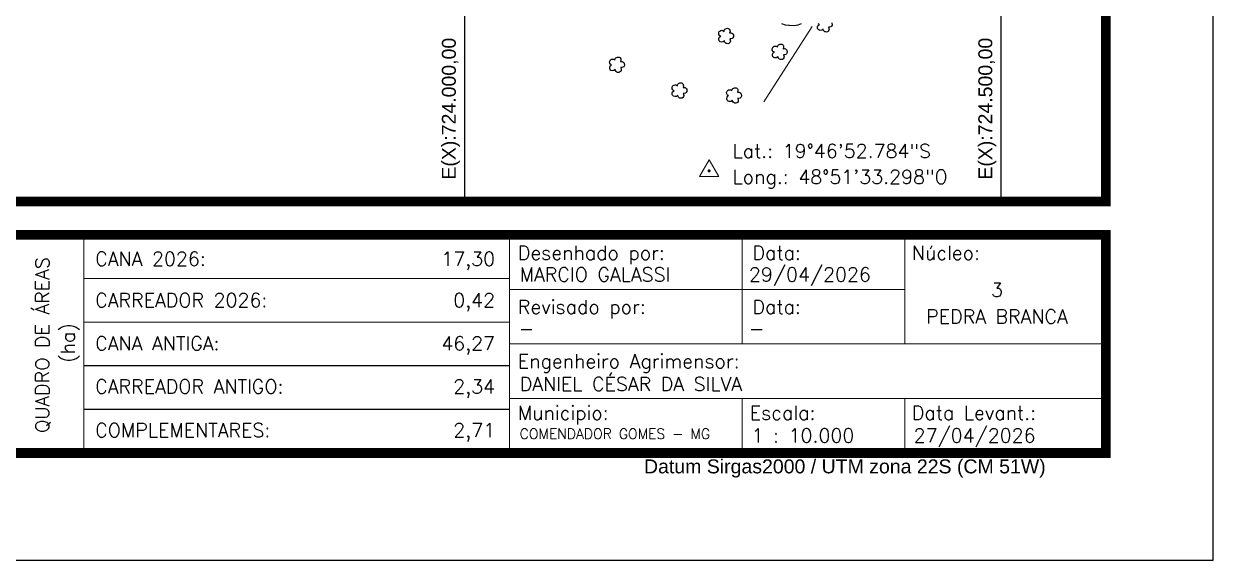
# Model space of a CAD drawing. Header units: inches. Extents: x 722598 to 724698, y 7810443 to 7813413.
# Drawn here: x 723589 to 724698, y 7810443 to 7810943 of the extents above; entities that cross this region are included whole.
import ezdxf
from ezdxf.enums import TextEntityAlignment as Align

# ---------------------------------------------------------------- set-up
doc = ezdxf.new("R2010")
doc.units = ezdxf.units.IN
doc.header["$MEASUREMENT"] = 0
doc.linetypes.add('CONTINUO', pattern=[0])
doc.linetypes.add('LIN0', pattern=[0])
for name, color, linetype in [('0114000624', 1, 'Continuous'), ('MALHA', 8, 'Continuous'), ('MARGEM', 5, 'Continuous'), ('MATO', 3, 'Continuous'), ('TEXTO', 7, 'Continuous')]:
    doc.layers.add(name, color=color, linetype=linetype)
doc.layers.add('TEXTO_DIVERSOS', color=7, linetype='Continuous', lineweight=5)
doc.styles.add('marcelo', font='arial.ttf')
doc.styles.add('Simplex', font='simplex.shx')
doc.styles.get("Standard").update_dxf_attribs({"font": 'arial.ttf'})

msp = doc.modelspace()

# ---------------------------------------------------------------- linework, layer by layer
at = {"layer": '0114000624'}
msp.add_lwpolyline([(724295.4, 7810943), (724298.9, 7810942), (724302.5, 7810941.5), (724303.1, 7810941.5), (724307.3, 7810941.4), (724311, 7810941.9), (724314.3, 7810943)], dxfattribs=at)
at = {"layer": 'MALHA', "color": 8}
for points in [[(724000, 7813312.8), (724000, 7811106), (724000, 7810777.2)], [(724500, 7811085.1), (724500, 7810777.2)]]:
    msp.add_lwpolyline(points, dxfattribs=at)
at = {"layer": 'MARGEM', "color": 174, "linetype": 'LIN0', "flags": 128}
msp.add_lwpolyline([(724697.9, 7810442.8), (724697.9, 7813412.8), (722597.9, 7813412.8), (722597.9, 7810442.8)], close=True, dxfattribs=at)
at = {"layer": 'MARGEM', "color": 174, "linetype": 'LIN0', "const_width": 9.09, "flags": 128}
for points in [[(724597.9, 7810777.2), (724597.9, 7813312.8), (722697.9, 7813312.8), (722697.9, 7810777.2)], [(722697.9, 7810746.1), (724597.9, 7810746.1), (724597.9, 7810542.8), (722697.9, 7810542.8)]]:
    msp.add_lwpolyline(points, close=True, dxfattribs=at)
at = {"layer": 'MARGEM', "color": 174, "linetype": 'LIN0', "const_width": 1.01, "flags": 128}
for points in [[(723645.3, 7810746.1), (723645.3, 7810545.3)], [(724042, 7810746.1), (724042, 7810545.3)], [(724258.9, 7810644.5), (724258.9, 7810746.1)], [(724410.6, 7810644.5), (724410.6, 7810746.1)], [(723645.3, 7810705.5), (724042, 7810705.5)], [(724042, 7810695.3), (724410.6, 7810695.3)], [(723645.3, 7810664.8), (724042, 7810664.8)], [(724042, 7810644.5), (724598.1, 7810644.5)], [(723645.3, 7810624.2), (724042, 7810624.2)], [(724042, 7810593.7), (724598, 7810593.7)], [(724258.9, 7810593.7), (724258.9, 7810543.3)], [(724410.6, 7810593.7), (724410.6, 7810543.3)], [(723645.3, 7810583.5), (724042, 7810583.5)]]:
    msp.add_lwpolyline(points, dxfattribs=at)
at = {"layer": 'MATO', "linetype": 'CONTINUO'}
for points in [[(724334.2, 7810937.9, 0), (724333, 7810936.9, 0), (724331.4, 7810936.7, 0), (724330.3, 7810937.2, 0), (724329.5, 7810937.9, 0), (724329.2, 7810938.8, 0), (724329.1, 7810940.2, 0), (724329.5, 7810941, 0), (724330, 7810941.6, 0), (724330.9, 7810942.3, 0), (724330.3, 7810942.4, 0), (724329.7, 7810942.9, 0)], [(724342.6, 7810943.9, 0), (724342.7, 7810941.7, 0), (724342.2, 7810940.7, 0), (724341.5, 7810940, 0), (724340.3, 7810939.7, 0), (724339.3, 7810939.8, 0), (724339.9, 7810937.7, 0), (724339.6, 7810936.8, 0), (724339, 7810936, 0), (724338.4, 7810935.5, 0), (724337.4, 7810935.2, 0), (724336.5, 7810935.3, 0), (724335.8, 7810935.5, 0), (724335, 7810936.3, 0), (724334.4, 7810937, 0), (724334.3, 7810938.1, 0)], [(724242.3, 7810927, 0), (724241.1, 7810926, 0), (724239.5, 7810925.8, 0), (724238.3, 7810926.2, 0), (724237.5, 7810927, 0), (724237.2, 7810927.9, 0), (724237.1, 7810929.2, 0), (724237.6, 7810930.1, 0), (724238, 7810930.7, 0), (724238.9, 7810931.3, 0), (724238.3, 7810931.5, 0), (724237.8, 7810932, 0), (724237.1, 7810933, 0), (724237, 7810934.3, 0), (724237.5, 7810935.6, 0), (724238, 7810936.1, 0), (724238.9, 7810936.7, 0), (724239.9, 7810936.8, 0), (724240.7, 7810936.7, 0), (724241.3, 7810936.4, 0), (724242, 7810935.8, 0), (724242.2, 7810936.9, 0), (724242.3, 7810937.4, 0), (724242.8, 7810938, 0), (724243.6, 7810938.3, 0), (724244.3, 7810938.6, 0), (724245.1, 7810938.7, 0), (724245.9, 7810938.6, 0), (724246.6, 7810938.3, 0), (724247, 7810937.8, 0), (724247.4, 7810937, 0), (724247.6, 7810936, 0), (724247.2, 7810934.4, 0), (724248.4, 7810934.4, 0), (724249.3, 7810934.2, 0), (724250.2, 7810933.5, 0), (724250.7, 7810933, 0), (724250.8, 7810930.7, 0), (724250.3, 7810929.7, 0), (724249.5, 7810929.1, 0), (724248.4, 7810928.8, 0), (724247.4, 7810928.9, 0), (724247.9, 7810926.8, 0), (724247.7, 7810925.9, 0), (724247.1, 7810925.1, 0), (724246.4, 7810924.5, 0), (724245.5, 7810924.3, 0), (724244.6, 7810924.4, 0), (724243.9, 7810924.6, 0), (724243.1, 7810925.3, 0), (724242.5, 7810926.1, 0), (724242.3, 7810927.1, 0)], [(724292.2, 7810912.2, 0), (724291, 7810911.2, 0), (724289.4, 7810911, 0), (724288.3, 7810911.4, 0), (724287.5, 7810912.2, 0), (724287.1, 7810913.1, 0), (724287.1, 7810914.5, 0), (724287.5, 7810915.3, 0), (724287.9, 7810915.9, 0), (724288.9, 7810916.5, 0), (724288.3, 7810916.7, 0), (724287.7, 7810917.2, 0), (724287, 7810918.3, 0), (724286.9, 7810919.5, 0), (724287.4, 7810920.8, 0), (724287.9, 7810921.3, 0), (724288.8, 7810921.9, 0), (724289.8, 7810922, 0), (724290.6, 7810921.9, 0), (724291.2, 7810921.6, 0), (724291.9, 7810921, 0), (724292.1, 7810922.2, 0), (724292.3, 7810922.6, 0), (724292.8, 7810923.3, 0), (724293.5, 7810923.5, 0), (724294.2, 7810923.9, 0), (724295.1, 7810923.9, 0), (724295.9, 7810923.8, 0), (724296.5, 7810923.5, 0), (724297, 7810923, 0), (724297.4, 7810922.2, 0), (724297.5, 7810921.3, 0), (724297.2, 7810919.6, 0), (724298.3, 7810919.7, 0), (724299.2, 7810919.4, 0), (724300.1, 7810918.7, 0), (724300.6, 7810918.2, 0), (724300.7, 7810916, 0), (724300.2, 7810915, 0), (724299.5, 7810914.3, 0), (724298.3, 7810914, 0), (724297.3, 7810914.1, 0), (724297.9, 7810912, 0), (724297.6, 7810911.1, 0), (724297, 7810910.3, 0), (724296.4, 7810909.7, 0), (724295.4, 7810909.5, 0), (724294.5, 7810909.6, 0), (724293.8, 7810909.8, 0), (724293, 7810910.6, 0), (724292.4, 7810911.3, 0), (724292.3, 7810912.3, 0)], [(724140.6, 7810900.2, 0), (724139.4, 7810899.2, 0), (724137.8, 7810899, 0), (724136.6, 7810899.4, 0), (724135.8, 7810900.2, 0), (724135.5, 7810901.1, 0), (724135.4, 7810902.5, 0), (724135.9, 7810903.3, 0), (724136.3, 7810903.9, 0), (724137.2, 7810904.5, 0), (724136.6, 7810904.7, 0), (724136.1, 7810905.2, 0), (724135.4, 7810906.2, 0), (724135.3, 7810907.5, 0), (724135.8, 7810908.8, 0), (724136.3, 7810909.3, 0), (724137.2, 7810909.9, 0), (724138.2, 7810910, 0), (724139, 7810909.9, 0), (724139.6, 7810909.6, 0), (724140.2, 7810909, 0), (724140.4, 7810910.1, 0), (724140.6, 7810910.6, 0), (724141.1, 7810911.2, 0), (724141.9, 7810911.5, 0), (724142.6, 7810911.9, 0), (724143.4, 7810911.9, 0), (724144.2, 7810911.8, 0), (724144.9, 7810911.5, 0), (724145.3, 7810911, 0), (724145.7, 7810910.2, 0), (724145.9, 7810909.2, 0), (724145.5, 7810907.6, 0), (724146.7, 7810907.7, 0), (724147.6, 7810907.4, 0), (724148.5, 7810906.7, 0), (724149, 7810906.2, 0), (724149.1, 7810903.9, 0), (724148.6, 7810902.9, 0), (724147.8, 7810902.3, 0), (724146.7, 7810902, 0), (724145.7, 7810902.1, 0), (724146.2, 7810900, 0), (724146, 7810899.1, 0), (724145.4, 7810898.3, 0), (724144.7, 7810897.7, 0), (724143.8, 7810897.5, 0), (724142.8, 7810897.6, 0), (724142.1, 7810897.8, 0), (724141.3, 7810898.5, 0), (724140.8, 7810899.3, 0), (724140.6, 7810900.3, 0)], [(724198.8, 7810876.2, 0), (724197.6, 7810875.2, 0), (724196, 7810875, 0), (724194.9, 7810875.4, 0), (724194.1, 7810876.2, 0), (724193.8, 7810877.1, 0), (724193.7, 7810878.4, 0), (724194.1, 7810879.3, 0), (724194.6, 7810879.9, 0), (724195.5, 7810880.5, 0), (724194.9, 7810880.7, 0), (724194.3, 7810881.2, 0), (724193.6, 7810882.2, 0), (724193.5, 7810883.5, 0), (724194, 7810884.8, 0), (724194.5, 7810885.3, 0), (724195.4, 7810885.8, 0), (724196.4, 7810886, 0), (724197.2, 7810885.9, 0), (724197.8, 7810885.6, 0), (724198.5, 7810885, 0), (724198.7, 7810886.1, 0), (724198.9, 7810886.6, 0), (724199.4, 7810887.2, 0), (724200.1, 7810887.5, 0), (724200.9, 7810887.8, 0), (724201.7, 7810887.9, 0), (724202.5, 7810887.8, 0), (724203.1, 7810887.5, 0), (724203.6, 7810886.9, 0), (724204, 7810886.1, 0), (724204.2, 7810885.2, 0), (724203.8, 7810883.6, 0), (724204.9, 7810883.6, 0), (724205.8, 7810883.4, 0), (724206.7, 7810882.7, 0), (724207.2, 7810882.1, 0), (724207.3, 7810879.9, 0), (724206.8, 7810878.9, 0), (724206.1, 7810878.3, 0), (724204.9, 7810878, 0), (724203.9, 7810878, 0), (724204.5, 7810876, 0), (724204.2, 7810875.1, 0), (724203.6, 7810874.2, 0), (724203, 7810873.7, 0), (724202, 7810873.5, 0), (724201.1, 7810873.5, 0), (724200.4, 7810873.7, 0), (724199.6, 7810874.5, 0), (724199.1, 7810875.2, 0), (724198.9, 7810876.3, 0)], [(724249.7, 7810871.6, 0), (724248.5, 7810870.5, 0), (724246.9, 7810870.4, 0), (724245.7, 7810870.8, 0), (724244.9, 7810871.6, 0), (724244.6, 7810872.5, 0), (724244.5, 7810873.8, 0), (724245, 7810874.6, 0), (724245.4, 7810875.3, 0), (724246.3, 7810875.9, 0), (724245.7, 7810876.1, 0), (724245.2, 7810876.5, 0), (724244.5, 7810877.6, 0), (724244.4, 7810878.9, 0), (724244.9, 7810880.2, 0), (724245.4, 7810880.7, 0), (724246.3, 7810881.2, 0), (724247.3, 7810881.4, 0), (724248.1, 7810881.2, 0), (724248.7, 7810881, 0), (724249.4, 7810880.4, 0), (724249.6, 7810881.5, 0), (724249.7, 7810882, 0), (724250.2, 7810882.6, 0), (724251, 7810882.9, 0), (724251.7, 7810883.2, 0), (724252.5, 7810883.3, 0), (724253.3, 7810883.2, 0), (724254, 7810882.8, 0), (724254.4, 7810882.3, 0), (724254.8, 7810881.5, 0), (724255, 7810880.6, 0), (724254.6, 7810879, 0), (724255.8, 7810879, 0), (724256.7, 7810878.8, 0), (724257.6, 7810878.1, 0), (724258.1, 7810877.5, 0), (724258.2, 7810875.3, 0), (724257.7, 7810874.3, 0), (724256.9, 7810873.6, 0), (724255.8, 7810873.3, 0), (724254.8, 7810873.4, 0), (724255.3, 7810871.3, 0), (724255.1, 7810870.5, 0), (724254.5, 7810869.6, 0), (724253.8, 7810869.1, 0), (724252.9, 7810868.9, 0), (724251.9, 7810868.9, 0), (724251.3, 7810869.1, 0), (724250.4, 7810869.9, 0), (724249.9, 7810870.6, 0), (724249.7, 7810871.7, 0)]]:
    msp.add_polyline3d(points, dxfattribs=at)
at = {"layer": 'TEXTO', "color": 7, "lineweight": 9, "flags": 128}
msp.add_lwpolyline([(724219, 7810800.6), (724237.1, 7810800.6), (724228.1, 7810816.2)], close=True, dxfattribs=at)
at = {"layer": 'TEXTO', "color": 7, "lineweight": 9, "const_width": 1.41, "flags": 128}
msp.add_lwpolyline([(724227.4, 7810805.8, -1), (724228.8, 7810805.8, -1)], format="xyb", close=True, dxfattribs=at)
at = {"layer": 'TEXTO_DIVERSOS', "linetype": 'ByBlock'}
msp.add_lwpolyline([(724324, 7810940.4), (724279, 7810870)], dxfattribs=at)

# ---------------------------------------------------------------- texts
at = {"layer": 'MALHA'}
for s, p in [('E(X):724.000,00', (723995.9, 7810797.6)), ('E(X):724.500,00', (724495.9, 7810797.6))]:
    msp.add_text(s, height=13, rotation=90, dxfattribs=at).set_placement(p, align=Align.BOTTOM_LEFT)
at = {"layer": 'MARGEM', "color": 7, "linetype": 'Continuous', "lineweight": 9}
for s, style, p in [('Desenhado por:', 'Simplex', (724049.8, 7810736)), ('Data:', 'Simplex', (724268.5, 7810736)), ('Núcleo:', 'Simplex', (724417, 7810736)), ('Revisado por:', 'Simplex', (724049.8, 7810685.4)), ('Data:', 'Simplex', (724268.5, 7810685.4)), ('Engenheiro Agrimensor:', 'Simplex', (724049.8, 7810634.8)), ('Municipio:', 'Simplex', (724049.8, 7810586.7)), ('Escala:', 'Simplex', (724265.9, 7810586.7)), ('Data Levant.:', 'Simplex', (724417, 7810586.7)), ('Datum Sirgas2000 / UTM zona 22S (CM 51W)', 'marcelo', (724167.4, 7810536.8))]:
    msp.add_text(s, height=13, dxfattribs=dict(at, style=style)).set_placement(p, align=Align.TOP_LEFT)
at = {"layer": 'MARGEM', "color": 7, "linetype": 'Continuous', "style": 'Simplex'}
for s, p in [('QUADRO DE ÁREAS', (723606.6, 7810643.5)), ('(ha)', (723630.3, 7810645.5))]:
    msp.add_text(s, height=13, rotation=90, dxfattribs=at).set_placement(p, align=Align.MIDDLE_CENTER)
for s, height, p in [('CANA 2026:', 13, (723655.9, 7810730.3)), ('MARCIO GALASSI', 13, (724051.5, 7810715.8)), ('29/04/2026', 13, (724265.2, 7810715.8)), ('CARREADOR 2026:', 13, (723655.9, 7810691.8)), ('-', 13, (724050.7, 7810665.4)), ('-', 13, (724265.2, 7810665.4)), ('CANA ANTIGA:', 13, (723655.9, 7810651.5)), ('CARREADOR ANTIGO:', 13, (723655.9, 7810611.2)), ('DANIEL CÉSAR DA SILVA', 13, (724051.5, 7810613.6)), ('COMPLEMENTARES:', 13, (723655.9, 7810570.5)), ('27/04/2026', 13, (724418.7, 7810565.5)), ('COMENDADOR GOMES - MG', 9.5, (724051.5, 7810565.5)), ('1 : 10.000', 13, (724267.6, 7810565.5))]:
    msp.add_text(s, height=height, dxfattribs=at).set_placement(p, align=Align.TOP_LEFT)
for s, p in [('17,30', (724028.6, 7810730.3)), ('0,42', (724028.6, 7810691.8)), ('46,27', (724028.6, 7810651.5)), ('2,34', (724028.6, 7810611.2)), ('2,71', (724028.6, 7810570.5))]:
    msp.add_text(s, height=13, dxfattribs=at).set_placement(p, align=Align.TOP_RIGHT)
for s, p in [('3', (724496.4, 7810694.9)), ('PEDRA BRANCA', (724496.4, 7810670))]:
    msp.add_text(s, height=13, dxfattribs=at).set_placement(p, align=Align.MIDDLE_CENTER)
at = {"layer": 'TEXTO', "linetype": 'ByBlock', "style": 'Simplex'}
for s, p in [('Lat.: 19°46\'52.784"S', (724249.9, 7810817.8, 656.8)), ('Long.: 48°51\'33.298"O', (724249.9, 7810793.6, 656.8))]:
    msp.add_text(s, height=13, dxfattribs=at).set_placement(p)

doc.saveas('drawing.dxf')
